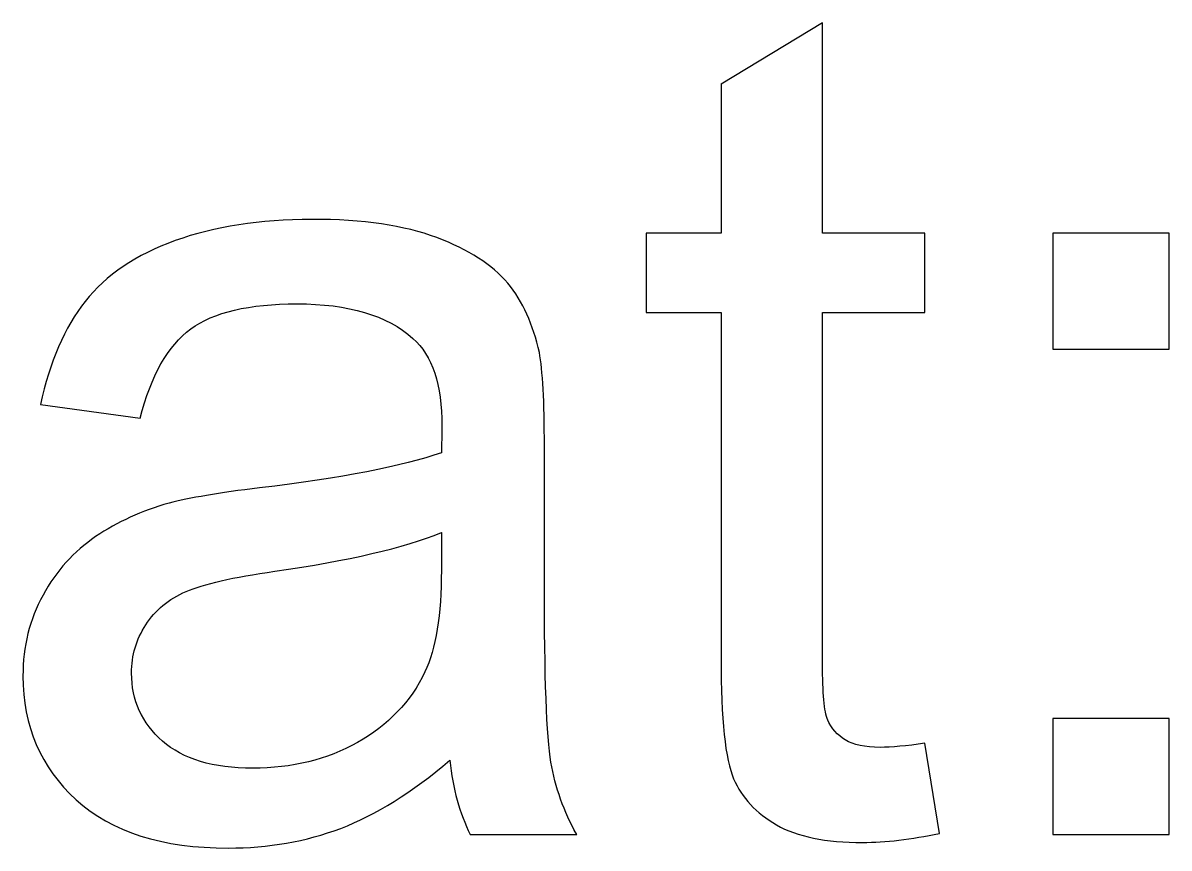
# Model space of a CAD drawing. Header units: inches. Extents: x -11.8 to 11.6, y -5.3 to 5.9.
# Drawn here: x 7.988 to 8.4822, y 3.4942 to 3.8498 of the extents above; entities that cross this region are included whole.
import ezdxf

# ---------------------------------------------------------------- set-up
doc = ezdxf.new("R2010")
doc.units = ezdxf.units.IN
doc.header["$MEASUREMENT"] = 0
doc.layers.add('Layer 1', color=7, linetype='Continuous')

msp = doc.modelspace()

# ---------------------------------------------------------------- linework, layer by layer
at = {"layer": 'Layer 1', "color": 250}
for points, knots in [([(8.37696, 3.53933), (8.37696, 3.53933), (8.3833, 3.5005), (8.3833, 3.5005), (8.3833, 3.5005), (8.37096, 3.49792), (8.35988, 3.49658), (8.35013, 3.49658), (8.35013, 3.49658), (8.33413, 3.49658), (8.3218, 3.49908), (8.31296, 3.50417), (8.31296, 3.50417), (8.30421, 3.50917), (8.29805, 3.51583), (8.29446, 3.52408), (8.29446, 3.52408), (8.29088, 3.53225), (8.28905, 3.54958), (8.28905, 3.57592), (8.28905, 3.57592), (8.28905, 3.57592), (8.28905, 3.72508), (8.28905, 3.72508), (8.28905, 3.72508), (8.28905, 3.72508), (8.2568, 3.72508), (8.2568, 3.72508), (8.2568, 3.72508), (8.2568, 3.72508), (8.2568, 3.75925), (8.2568, 3.75925), (8.2568, 3.75925), (8.2568, 3.75925), (8.28905, 3.75925), (8.28905, 3.75925), (8.28905, 3.75925), (8.28905, 3.75925), (8.28905, 3.8235), (8.28905, 3.8235), (8.28905, 3.8235), (8.28905, 3.8235), (8.3328, 3.84983), (8.3328, 3.84983), (8.3328, 3.84983), (8.3328, 3.84983), (8.3328, 3.75925), (8.3328, 3.75925), (8.3328, 3.75925), (8.3328, 3.75925), (8.37696, 3.75925), (8.37696, 3.75925), (8.37696, 3.75925), (8.37696, 3.75925), (8.37696, 3.72508), (8.37696, 3.72508), (8.37696, 3.72508), (8.37696, 3.72508), (8.3328, 3.72508), (8.3328, 3.72508), (8.3328, 3.72508), (8.3328, 3.72508), (8.3328, 3.5735), (8.3328, 3.5735), (8.3328, 3.5735), (8.3328, 3.56092), (8.33355, 3.55292), (8.33505, 3.54933), (8.33505, 3.54933), (8.33663, 3.54575), (8.33913, 3.54292), (8.34263, 3.54075), (8.34263, 3.54075), (8.34613, 3.53867), (8.35113, 3.53758), (8.35763, 3.53758), (8.35763, 3.53758), (8.36255, 3.53758), (8.36896, 3.53817), (8.37696, 3.53933)], [0, 0, 0, 0, 0.047619, 0.047619, 0.047619, 0.047619, 0.095238, 0.095238, 0.095238, 0.095238, 0.142857, 0.142857, 0.142857, 0.142857, 0.190476, 0.190476, 0.190476, 0.190476, 0.238095, 0.238095, 0.238095, 0.238095, 0.285714, 0.285714, 0.285714, 0.285714, 0.333333, 0.333333, 0.333333, 0.333333, 0.380952, 0.380952, 0.380952, 0.380952, 0.428571, 0.428571, 0.428571, 0.428571, 0.47619, 0.47619, 0.47619, 0.47619, 0.52381, 0.52381, 0.52381, 0.52381, 0.571429, 0.571429, 0.571429, 0.571429, 0.619048, 0.619048, 0.619048, 0.619048, 0.666667, 0.666667, 0.666667, 0.666667, 0.714286, 0.714286, 0.714286, 0.714286, 0.761905, 0.761905, 0.761905, 0.761905, 0.809524, 0.809524, 0.809524, 0.809524, 0.857143, 0.857143, 0.857143, 0.857143, 0.904762, 0.904762, 0.904762, 0.904762, 1, 1, 1, 1]), ([(8.17213, 3.532), (8.1558, 3.51817), (8.14013, 3.50842), (8.12513, 3.50267), (8.12513, 3.50267), (8.11005, 3.497), (8.09388, 3.49417), (8.07663, 3.49417), (8.07663, 3.49417), (8.04813, 3.49417), (8.0263, 3.50108), (8.01096, 3.515), (8.01096, 3.515), (7.99572, 3.52892), (7.98805, 3.54675), (7.98805, 3.56833), (7.98805, 3.56833), (7.98805, 3.58108), (7.99088, 3.59267), (7.99672, 3.60317), (7.99672, 3.60317), (8.00246, 3.61367), (8.01005, 3.62208), (8.01938, 3.62842), (8.01938, 3.62842), (8.0288, 3.63475), (8.0393, 3.63958), (8.05105, 3.64283), (8.05105, 3.64283), (8.05963, 3.64508), (8.07263, 3.64733), (8.09005, 3.64942), (8.09005, 3.64942), (8.12555, 3.65367), (8.15172, 3.65867), (8.16846, 3.66458), (8.16846, 3.66458), (8.16863, 3.67058), (8.16872, 3.67442), (8.16872, 3.676), (8.16872, 3.676), (8.16872, 3.69392), (8.16455, 3.70658), (8.15622, 3.71383), (8.15622, 3.71383), (8.14505, 3.72383), (8.1283, 3.72875), (8.10622, 3.72875), (8.10622, 3.72875), (8.08555, 3.72875), (8.0703, 3.72517), (8.06038, 3.71792), (8.06038, 3.71792), (8.05055, 3.71067), (8.0433, 3.69783), (8.03855, 3.67942), (8.03855, 3.67942), (8.03855, 3.67942), (7.99563, 3.68533), (7.99563, 3.68533), (7.99563, 3.68533), (7.99955, 3.70367), (8.00596, 3.71858), (8.01488, 3.72983), (8.01488, 3.72983), (8.0238, 3.74117), (8.0368, 3.74992), (8.05372, 3.756), (8.05372, 3.756), (8.07063, 3.76208), (8.09022, 3.76517), (8.11255, 3.76517), (8.11255, 3.76517), (8.13472, 3.76517), (8.15263, 3.7625), (8.16646, 3.75733), (8.16646, 3.75733), (8.1803, 3.75208), (8.19046, 3.74558), (8.19705, 3.73767), (8.19705, 3.73767), (8.20355, 3.72975), (8.20805, 3.71983), (8.21072, 3.70775), (8.21072, 3.70775), (8.21213, 3.70025), (8.21288, 3.68675), (8.21288, 3.66725), (8.21288, 3.66725), (8.21288, 3.66725), (8.21288, 3.60867), (8.21288, 3.60867), (8.21288, 3.60867), (8.21288, 3.56775), (8.2138, 3.54192), (8.21572, 3.53117), (8.21572, 3.53117), (8.21755, 3.52033), (8.2213, 3.50992), (8.2268, 3.5), (8.2268, 3.5), (8.2268, 3.5), (8.18088, 3.5), (8.18088, 3.5), (8.18088, 3.5), (8.17638, 3.50908), (8.17338, 3.51975), (8.17213, 3.532)], [0, 0, 0, 0, 0.035714, 0.035714, 0.035714, 0.035714, 0.071429, 0.071429, 0.071429, 0.071429, 0.107143, 0.107143, 0.107143, 0.107143, 0.142857, 0.142857, 0.142857, 0.142857, 0.178571, 0.178571, 0.178571, 0.178571, 0.214286, 0.214286, 0.214286, 0.214286, 0.25, 0.25, 0.25, 0.25, 0.285714, 0.285714, 0.285714, 0.285714, 0.321429, 0.321429, 0.321429, 0.321429, 0.357143, 0.357143, 0.357143, 0.357143, 0.392857, 0.392857, 0.392857, 0.392857, 0.428571, 0.428571, 0.428571, 0.428571, 0.464286, 0.464286, 0.464286, 0.464286, 0.5, 0.5, 0.5, 0.5, 0.535714, 0.535714, 0.535714, 0.535714, 0.571429, 0.571429, 0.571429, 0.571429, 0.607143, 0.607143, 0.607143, 0.607143, 0.642857, 0.642857, 0.642857, 0.642857, 0.678571, 0.678571, 0.678571, 0.678571, 0.714286, 0.714286, 0.714286, 0.714286, 0.75, 0.75, 0.75, 0.75, 0.785714, 0.785714, 0.785714, 0.785714, 0.821429, 0.821429, 0.821429, 0.821429, 0.857143, 0.857143, 0.857143, 0.857143, 0.892857, 0.892857, 0.892857, 0.892857, 0.928571, 0.928571, 0.928571, 0.928571, 1, 1, 1, 1]), ([(8.43213, 3.70925), (8.43213, 3.70925), (8.43213, 3.75925), (8.43213, 3.75925), (8.43213, 3.75925), (8.43213, 3.75925), (8.48222, 3.75925), (8.48222, 3.75925), (8.48222, 3.75925), (8.48222, 3.75925), (8.48222, 3.70925), (8.48222, 3.70925), (8.48222, 3.70925), (8.48222, 3.70925), (8.43213, 3.70925), (8.43213, 3.70925)], [0, 0, 0, 0, 0.2, 0.2, 0.2, 0.2, 0.4, 0.4, 0.4, 0.4, 0.6, 0.6, 0.6, 0.6, 1, 1, 1, 1]), ([(8.16846, 3.63017), (8.15246, 3.62358), (8.12855, 3.61808), (8.09672, 3.6135), (8.09672, 3.6135), (8.07863, 3.61092), (8.0658, 3.608), (8.05838, 3.60475), (8.05838, 3.60475), (8.05088, 3.6015), (8.04505, 3.59675), (8.04105, 3.59042), (8.04105, 3.59042), (8.03696, 3.58417), (8.03488, 3.57725), (8.03488, 3.56958), (8.03488, 3.56958), (8.03488, 3.55783), (8.03938, 3.54808), (8.04822, 3.54025), (8.04822, 3.54025), (8.05705, 3.5325), (8.07005, 3.52858), (8.08713, 3.52858), (8.08713, 3.52858), (8.10405, 3.52858), (8.11913, 3.53225), (8.1323, 3.53967), (8.1323, 3.53967), (8.14546, 3.54708), (8.15522, 3.55725), (8.16138, 3.57008), (8.16138, 3.57008), (8.16613, 3.58), (8.16846, 3.59467), (8.16846, 3.614), (8.16846, 3.614), (8.16846, 3.614), (8.16846, 3.63017), (8.16846, 3.63017)], [0, 0, 0, 0, 0.090909, 0.090909, 0.090909, 0.090909, 0.181818, 0.181818, 0.181818, 0.181818, 0.272727, 0.272727, 0.272727, 0.272727, 0.363636, 0.363636, 0.363636, 0.363636, 0.454545, 0.454545, 0.454545, 0.454545, 0.545455, 0.545455, 0.545455, 0.545455, 0.636364, 0.636364, 0.636364, 0.636364, 0.727273, 0.727273, 0.727273, 0.727273, 0.818182, 0.818182, 0.818182, 0.818182, 1, 1, 1, 1]), ([(8.43213, 3.5), (8.43213, 3.5), (8.43213, 3.55008), (8.43213, 3.55008), (8.43213, 3.55008), (8.43213, 3.55008), (8.48222, 3.55008), (8.48222, 3.55008), (8.48222, 3.55008), (8.48222, 3.55008), (8.48222, 3.5), (8.48222, 3.5), (8.48222, 3.5), (8.48222, 3.5), (8.43213, 3.5), (8.43213, 3.5)], [0, 0, 0, 0, 0.2, 0.2, 0.2, 0.2, 0.4, 0.4, 0.4, 0.4, 0.6, 0.6, 0.6, 0.6, 1, 1, 1, 1])]:
    msp.add_open_spline(points, degree=3, knots=knots, dxfattribs=at)
at = {"layer": 'Layer 1', "color": 250, "lineweight": 9}
for points, knots in [([(8.37696, 3.53933), (8.37696, 3.53933), (8.3833, 3.5005), (8.3833, 3.5005), (8.3833, 3.5005), (8.37096, 3.49792), (8.35988, 3.49658), (8.35013, 3.49658), (8.35013, 3.49658), (8.33413, 3.49658), (8.3218, 3.49908), (8.31296, 3.50417), (8.31296, 3.50417), (8.30421, 3.50917), (8.29805, 3.51583), (8.29446, 3.52408), (8.29446, 3.52408), (8.29088, 3.53225), (8.28905, 3.54958), (8.28905, 3.57592), (8.28905, 3.57592), (8.28905, 3.57592), (8.28905, 3.72508), (8.28905, 3.72508), (8.28905, 3.72508), (8.28905, 3.72508), (8.2568, 3.72508), (8.2568, 3.72508), (8.2568, 3.72508), (8.2568, 3.72508), (8.2568, 3.75925), (8.2568, 3.75925), (8.2568, 3.75925), (8.2568, 3.75925), (8.28905, 3.75925), (8.28905, 3.75925), (8.28905, 3.75925), (8.28905, 3.75925), (8.28905, 3.8235), (8.28905, 3.8235), (8.28905, 3.8235), (8.28905, 3.8235), (8.3328, 3.84983), (8.3328, 3.84983), (8.3328, 3.84983), (8.3328, 3.84983), (8.3328, 3.75925), (8.3328, 3.75925), (8.3328, 3.75925), (8.3328, 3.75925), (8.37696, 3.75925), (8.37696, 3.75925), (8.37696, 3.75925), (8.37696, 3.75925), (8.37696, 3.72508), (8.37696, 3.72508), (8.37696, 3.72508), (8.37696, 3.72508), (8.3328, 3.72508), (8.3328, 3.72508), (8.3328, 3.72508), (8.3328, 3.72508), (8.3328, 3.5735), (8.3328, 3.5735), (8.3328, 3.5735), (8.3328, 3.56092), (8.33355, 3.55292), (8.33505, 3.54933), (8.33505, 3.54933), (8.33663, 3.54575), (8.33913, 3.54292), (8.34263, 3.54075), (8.34263, 3.54075), (8.34613, 3.53867), (8.35113, 3.53758), (8.35763, 3.53758), (8.35763, 3.53758), (8.36255, 3.53758), (8.36896, 3.53817), (8.37696, 3.53933)], [0, 0, 0, 0, 0.047619, 0.047619, 0.047619, 0.047619, 0.095238, 0.095238, 0.095238, 0.095238, 0.142857, 0.142857, 0.142857, 0.142857, 0.190476, 0.190476, 0.190476, 0.190476, 0.238095, 0.238095, 0.238095, 0.238095, 0.285714, 0.285714, 0.285714, 0.285714, 0.333333, 0.333333, 0.333333, 0.333333, 0.380952, 0.380952, 0.380952, 0.380952, 0.428571, 0.428571, 0.428571, 0.428571, 0.47619, 0.47619, 0.47619, 0.47619, 0.52381, 0.52381, 0.52381, 0.52381, 0.571429, 0.571429, 0.571429, 0.571429, 0.619048, 0.619048, 0.619048, 0.619048, 0.666667, 0.666667, 0.666667, 0.666667, 0.714286, 0.714286, 0.714286, 0.714286, 0.761905, 0.761905, 0.761905, 0.761905, 0.809524, 0.809524, 0.809524, 0.809524, 0.857143, 0.857143, 0.857143, 0.857143, 0.904762, 0.904762, 0.904762, 0.904762, 1, 1, 1, 1]), ([(8.17213, 3.532), (8.1558, 3.51817), (8.14013, 3.50842), (8.12513, 3.50267), (8.12513, 3.50267), (8.11005, 3.497), (8.09388, 3.49417), (8.07663, 3.49417), (8.07663, 3.49417), (8.04813, 3.49417), (8.0263, 3.50108), (8.01096, 3.515), (8.01096, 3.515), (7.99572, 3.52892), (7.98805, 3.54675), (7.98805, 3.56833), (7.98805, 3.56833), (7.98805, 3.58108), (7.99088, 3.59267), (7.99672, 3.60317), (7.99672, 3.60317), (8.00246, 3.61367), (8.01005, 3.62208), (8.01938, 3.62842), (8.01938, 3.62842), (8.0288, 3.63475), (8.0393, 3.63958), (8.05105, 3.64283), (8.05105, 3.64283), (8.05963, 3.64508), (8.07263, 3.64733), (8.09005, 3.64942), (8.09005, 3.64942), (8.12555, 3.65367), (8.15172, 3.65867), (8.16846, 3.66458), (8.16846, 3.66458), (8.16863, 3.67058), (8.16872, 3.67442), (8.16872, 3.676), (8.16872, 3.676), (8.16872, 3.69392), (8.16455, 3.70658), (8.15622, 3.71383), (8.15622, 3.71383), (8.14505, 3.72383), (8.1283, 3.72875), (8.10622, 3.72875), (8.10622, 3.72875), (8.08555, 3.72875), (8.0703, 3.72517), (8.06038, 3.71792), (8.06038, 3.71792), (8.05055, 3.71067), (8.0433, 3.69783), (8.03855, 3.67942), (8.03855, 3.67942), (8.03855, 3.67942), (7.99563, 3.68533), (7.99563, 3.68533), (7.99563, 3.68533), (7.99955, 3.70367), (8.00596, 3.71858), (8.01488, 3.72983), (8.01488, 3.72983), (8.0238, 3.74117), (8.0368, 3.74992), (8.05372, 3.756), (8.05372, 3.756), (8.07063, 3.76208), (8.09022, 3.76517), (8.11255, 3.76517), (8.11255, 3.76517), (8.13472, 3.76517), (8.15263, 3.7625), (8.16646, 3.75733), (8.16646, 3.75733), (8.1803, 3.75208), (8.19046, 3.74558), (8.19705, 3.73767), (8.19705, 3.73767), (8.20355, 3.72975), (8.20805, 3.71983), (8.21072, 3.70775), (8.21072, 3.70775), (8.21213, 3.70025), (8.21288, 3.68675), (8.21288, 3.66725), (8.21288, 3.66725), (8.21288, 3.66725), (8.21288, 3.60867), (8.21288, 3.60867), (8.21288, 3.60867), (8.21288, 3.56775), (8.2138, 3.54192), (8.21572, 3.53117), (8.21572, 3.53117), (8.21755, 3.52033), (8.2213, 3.50992), (8.2268, 3.5), (8.2268, 3.5), (8.2268, 3.5), (8.18088, 3.5), (8.18088, 3.5), (8.18088, 3.5), (8.17638, 3.50908), (8.17338, 3.51975), (8.17213, 3.532)], [0, 0, 0, 0, 0.035714, 0.035714, 0.035714, 0.035714, 0.071429, 0.071429, 0.071429, 0.071429, 0.107143, 0.107143, 0.107143, 0.107143, 0.142857, 0.142857, 0.142857, 0.142857, 0.178571, 0.178571, 0.178571, 0.178571, 0.214286, 0.214286, 0.214286, 0.214286, 0.25, 0.25, 0.25, 0.25, 0.285714, 0.285714, 0.285714, 0.285714, 0.321429, 0.321429, 0.321429, 0.321429, 0.357143, 0.357143, 0.357143, 0.357143, 0.392857, 0.392857, 0.392857, 0.392857, 0.428571, 0.428571, 0.428571, 0.428571, 0.464286, 0.464286, 0.464286, 0.464286, 0.5, 0.5, 0.5, 0.5, 0.535714, 0.535714, 0.535714, 0.535714, 0.571429, 0.571429, 0.571429, 0.571429, 0.607143, 0.607143, 0.607143, 0.607143, 0.642857, 0.642857, 0.642857, 0.642857, 0.678571, 0.678571, 0.678571, 0.678571, 0.714286, 0.714286, 0.714286, 0.714286, 0.75, 0.75, 0.75, 0.75, 0.785714, 0.785714, 0.785714, 0.785714, 0.821429, 0.821429, 0.821429, 0.821429, 0.857143, 0.857143, 0.857143, 0.857143, 0.892857, 0.892857, 0.892857, 0.892857, 0.928571, 0.928571, 0.928571, 0.928571, 1, 1, 1, 1]), ([(8.43213, 3.70925), (8.43213, 3.70925), (8.43213, 3.75925), (8.43213, 3.75925), (8.43213, 3.75925), (8.43213, 3.75925), (8.48222, 3.75925), (8.48222, 3.75925), (8.48222, 3.75925), (8.48222, 3.75925), (8.48222, 3.70925), (8.48222, 3.70925), (8.48222, 3.70925), (8.48222, 3.70925), (8.43213, 3.70925), (8.43213, 3.70925)], [0, 0, 0, 0, 0.2, 0.2, 0.2, 0.2, 0.4, 0.4, 0.4, 0.4, 0.6, 0.6, 0.6, 0.6, 1, 1, 1, 1]), ([(8.16846, 3.63017), (8.15246, 3.62358), (8.12855, 3.61808), (8.09672, 3.6135), (8.09672, 3.6135), (8.07863, 3.61092), (8.0658, 3.608), (8.05838, 3.60475), (8.05838, 3.60475), (8.05088, 3.6015), (8.04505, 3.59675), (8.04105, 3.59042), (8.04105, 3.59042), (8.03696, 3.58417), (8.03488, 3.57725), (8.03488, 3.56958), (8.03488, 3.56958), (8.03488, 3.55783), (8.03938, 3.54808), (8.04822, 3.54025), (8.04822, 3.54025), (8.05705, 3.5325), (8.07005, 3.52858), (8.08713, 3.52858), (8.08713, 3.52858), (8.10405, 3.52858), (8.11913, 3.53225), (8.1323, 3.53967), (8.1323, 3.53967), (8.14546, 3.54708), (8.15522, 3.55725), (8.16138, 3.57008), (8.16138, 3.57008), (8.16613, 3.58), (8.16846, 3.59467), (8.16846, 3.614), (8.16846, 3.614), (8.16846, 3.614), (8.16846, 3.63017), (8.16846, 3.63017)], [0, 0, 0, 0, 0.090909, 0.090909, 0.090909, 0.090909, 0.181818, 0.181818, 0.181818, 0.181818, 0.272727, 0.272727, 0.272727, 0.272727, 0.363636, 0.363636, 0.363636, 0.363636, 0.454545, 0.454545, 0.454545, 0.454545, 0.545455, 0.545455, 0.545455, 0.545455, 0.636364, 0.636364, 0.636364, 0.636364, 0.727273, 0.727273, 0.727273, 0.727273, 0.818182, 0.818182, 0.818182, 0.818182, 1, 1, 1, 1]), ([(8.43213, 3.5), (8.43213, 3.5), (8.43213, 3.55008), (8.43213, 3.55008), (8.43213, 3.55008), (8.43213, 3.55008), (8.48222, 3.55008), (8.48222, 3.55008), (8.48222, 3.55008), (8.48222, 3.55008), (8.48222, 3.5), (8.48222, 3.5), (8.48222, 3.5), (8.48222, 3.5), (8.43213, 3.5), (8.43213, 3.5)], [0, 0, 0, 0, 0.2, 0.2, 0.2, 0.2, 0.4, 0.4, 0.4, 0.4, 0.6, 0.6, 0.6, 0.6, 1, 1, 1, 1])]:
    msp.add_open_spline(points, degree=3, knots=knots, dxfattribs=at)

doc.saveas('drawing.dxf')
